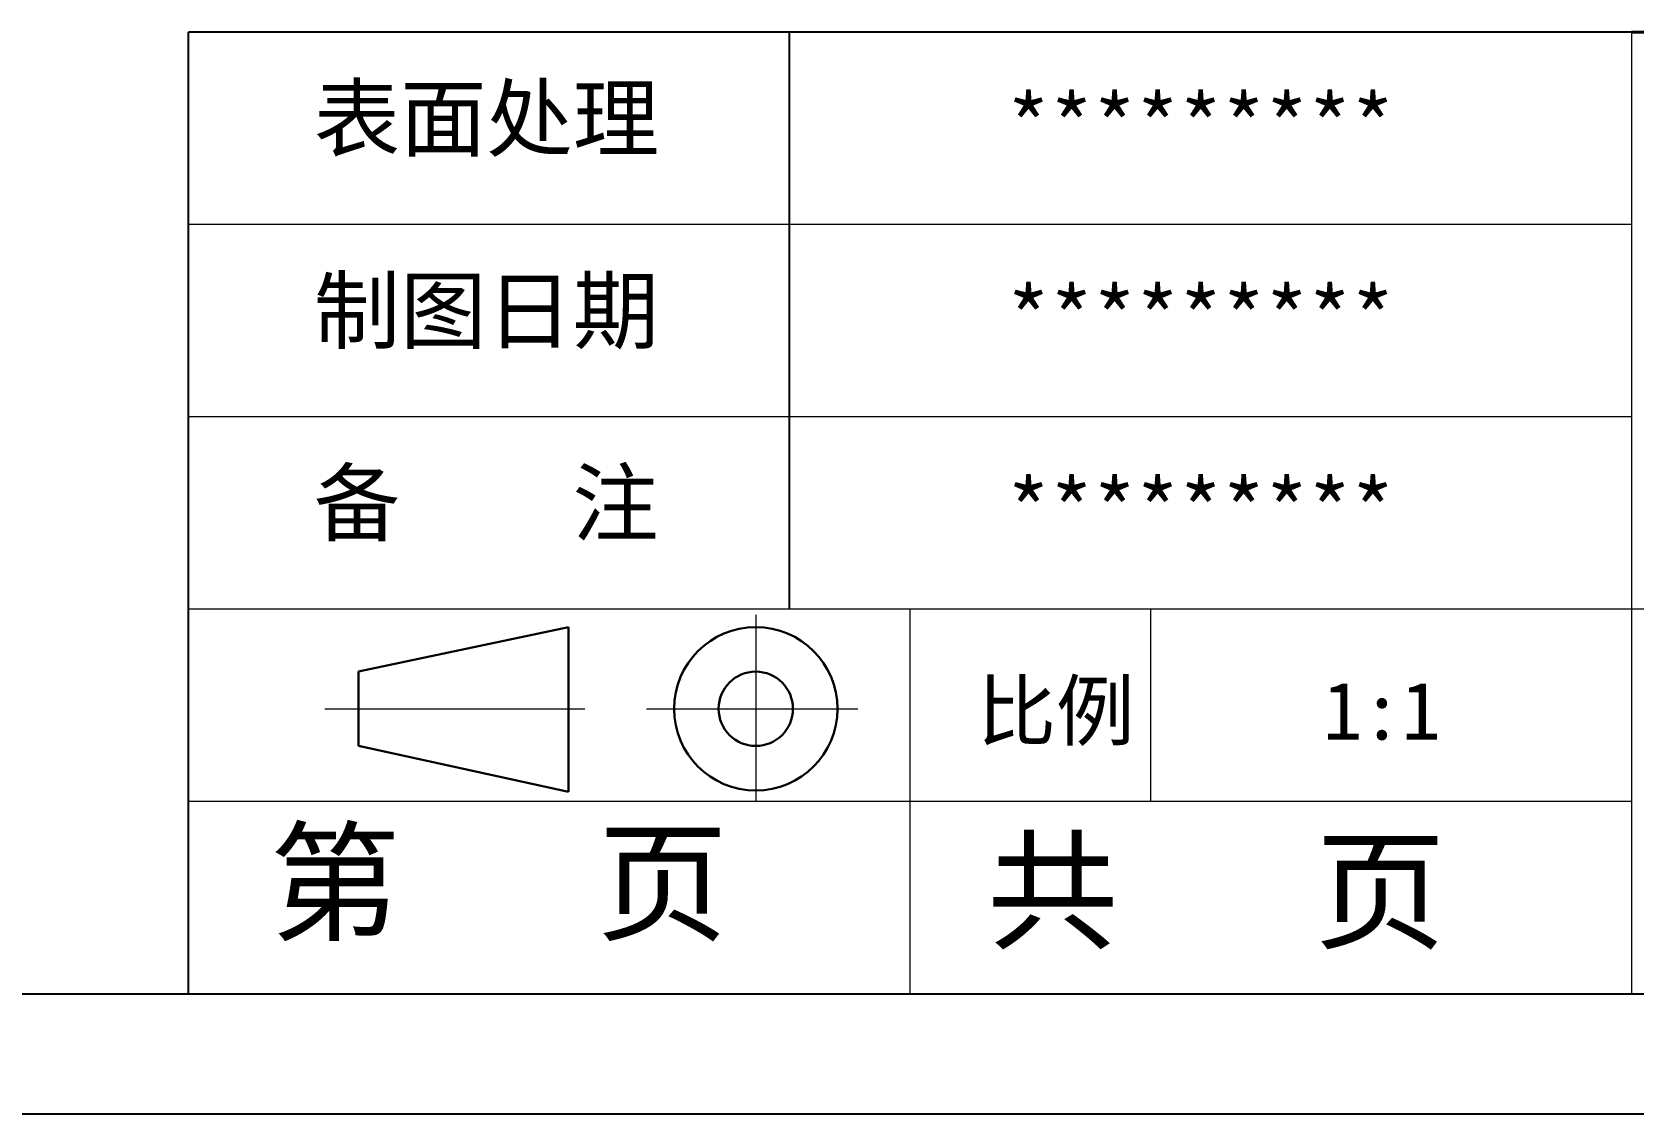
# Model space of a CAD drawing. Header units: millimetres. Extents: x -2140 to -1200, y 2406 to 2649.
# Drawn here: x -1310.66 to -1272.14, y 2406.36 to 2432.38 of the extents above; entities that cross this region are included whole.
import ezdxf

# ---------------------------------------------------------------- set-up
doc = ezdxf.new("R2010")
doc.units = ezdxf.units.MM
doc.linetypes.add('CENTER2', pattern=[28.575, 19.05, -3.175, 3.175, -3.175])
for name, color, linetype, lineweight in [('粗实线', 7, 'Continuous', 30), ('细实线', 3, 'Continuous', 18), ('细点划线', 2, 'CENTER2', 9)]:
    doc.layers.add(name, color=color, linetype=linetype, lineweight=lineweight)

msp = doc.modelspace()

# ---------------------------------------------------------------- linework, layer by layer
for p, q in [((-1272.196, 2432.382), (-1306.896, 2432.382)), ((-1306.896, 2409.248), (-1306.896, 2432.382)), ((-1292.438, 2418.502), (-1292.438, 2432.382)), ((-1367.226, 2409.248), (-1202.795, 2409.248)), ((-1371.67, 2406.357), (-1199.903, 2406.357)), ((-1371.67, 2406.357), (-1292.148, 2406.357))]:
    msp.add_line(p, q)
at = {"layer": '粗实线', "color": 7, "lineweight": 40}
msp.add_line((-1202.795, 2432.382), (-1272.196, 2432.382), dxfattribs=at)
at = {"layer": '粗实线', "color": 7}
for p, q in [((-1297.752, 2418.069), (-1302.807, 2416.997)), ((-1297.752, 2418.069), (-1297.752, 2414.107)), ((-1302.807, 2416.997), (-1302.807, 2415.21)), ((-1302.807, 2415.21), (-1297.752, 2414.107))]:
    msp.add_line(p, q, dxfattribs=at)
for radius in [1.965, 0.894]:
    msp.add_circle((-1293.253, 2416.103), radius, dxfattribs=at)
at = {"layer": '细实线', "color": 7}
for p, q in [((-1272.196, 2432.382), (-1272.196, 2409.248)), ((-1272.196, 2427.755), (-1306.896, 2427.755)), ((-1272.196, 2423.128), (-1306.896, 2423.128)), ((-1202.795, 2418.502), (-1306.896, 2418.502)), ((-1289.546, 2418.502), (-1289.546, 2409.248)), ((-1283.763, 2418.502), (-1283.763, 2413.875)), ((-1272.196, 2413.875), (-1306.896, 2413.875))]:
    msp.add_line(p, q, dxfattribs=at)
at = {"layer": '细点划线', "color": 7}
for p, q in [((-1293.253, 2418.366), (-1293.253, 2413.875)), ((-1303.613, 2416.103), (-1297.365, 2416.103)), ((-1295.881, 2416.103), (-1290.801, 2416.103))]:
    msp.add_line(p, q, dxfattribs=at)

# ---------------------------------------------------------------- texts
at = {"char_height": 1.52158, "width": 864.78927, "attachment_point": 1}
for s, insert in [('{\\fSimHei|b0|i0|c134|p49;表面处理}', (-1303.879, 2431.069)), ('{\\fSimHei|b0|i0|c134|p49;*********}', (-1287.213, 2430.873)), ('{\\fSimHei|b0|i0|c134|p49;制图日期}', (-1303.879, 2426.442)), ('{\\fSimHei|b0|i0|c134|p49;*********}', (-1287.213, 2426.247)), ('{\\fSimHei|b0|i0|c134|p49;备    注}', (-1303.879, 2421.815)), ('{\\fSimHei|b0|i0|c134|p49;*********}', (-1287.213, 2421.62))]:
    msp.add_mtext(s, dxfattribs=dict(at, insert=insert))
at = {"layer": '细实线', "color": 7, "attachment_point": 1}
for s, insert, char_height, width in [('{\\fSimSun|b0|i0|c134|p54;比例}', (-1287.927, 2416.75), 1.38802, 6.09297), ('{\\fSimSun|b0|i0|c134|p54;1:1}', (-1279.613, 2416.75), 1.38802, 6.09297), ('{\\fSimSun|b0|i0|c134|p54;第   页}', (-1304.95, 2413.08), 2.31336, 17.35023), ('{\\fSimSun|b0|i0|c134|p54; 共   页}', (-1289.263, 2412.883), 2.31336, 17.35023)]:
    msp.add_mtext(s, dxfattribs=dict(at, insert=insert, char_height=char_height, width=width))

doc.saveas('drawing.dxf')
